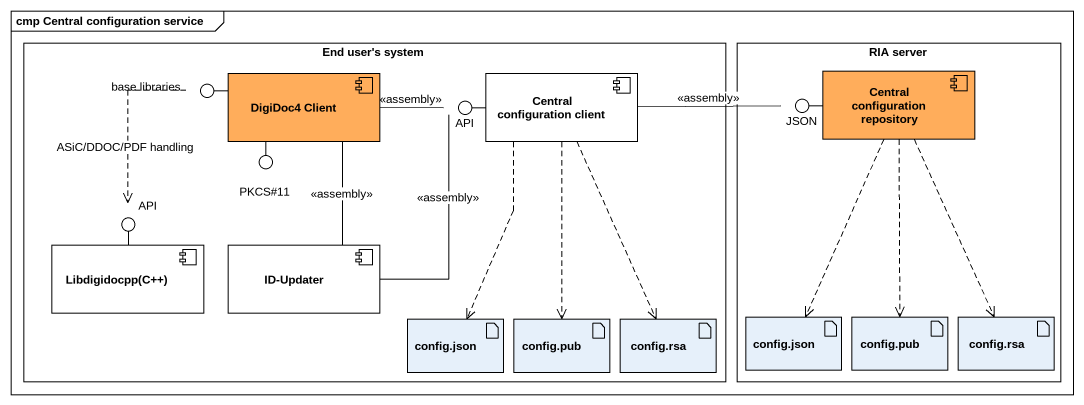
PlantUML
@startuml
mainframe cmp Central configuration service
rectangle "End user's system" as End_user_s_system {
  component "DigiDoc4 Client" as DigiDoc4_Client #FFAD5B
  component "Central configuration client" as Central_configuration_client #FFFFFF
  component "Libdigidocpp(C++)" as Libdigidocpp_C #FFFFFF
  component "ID-Updater" as ID_Updater #FFFFFF
  artifact "config.json" as config_json_2
  artifact "config.pub" as config_pub_2
  artifact "config.rsa" as config_rsa_2
}
rectangle "RIA server" as RIA_server {
  component "Central configuration repository" as Central_configuration #FFAD5B
  artifact "config.json" as config_json
  artifact "config.pub" as config_pub
  artifact "config.rsa" as config_rsa
}
() "base libraries" as base_libraries
() API
() "JSON" as JSON_
() "PKCS#11" as PKCS_11
() "API" as API_2
DigiDoc4_Client -left- base_libraries
Central_configuration_client -left- API
Central_configuration -left- JSON_
DigiDoc4_Client -- PKCS_11
Libdigidocpp_C -up- API_2
DigiDoc4_Client -right- API : <<assembly>>
DigiDoc4_Client -- ID_Updater : <<assembly>>
Central_configuration_client -right- JSON_ : <<assembly>>
Central_configuration_client ..> config_json_2
Central_configuration_client ..> config_pub_2
Central_configuration_client ..> config_rsa_2
Central_configuration ..> config_json
Central_configuration ..> config_pub
Central_configuration ..> config_rsa
base_libraries ..> API_2 : ASiC/DDOC/PDF handling
ID_Updater -up- API : <<assembly>>
@enduml
